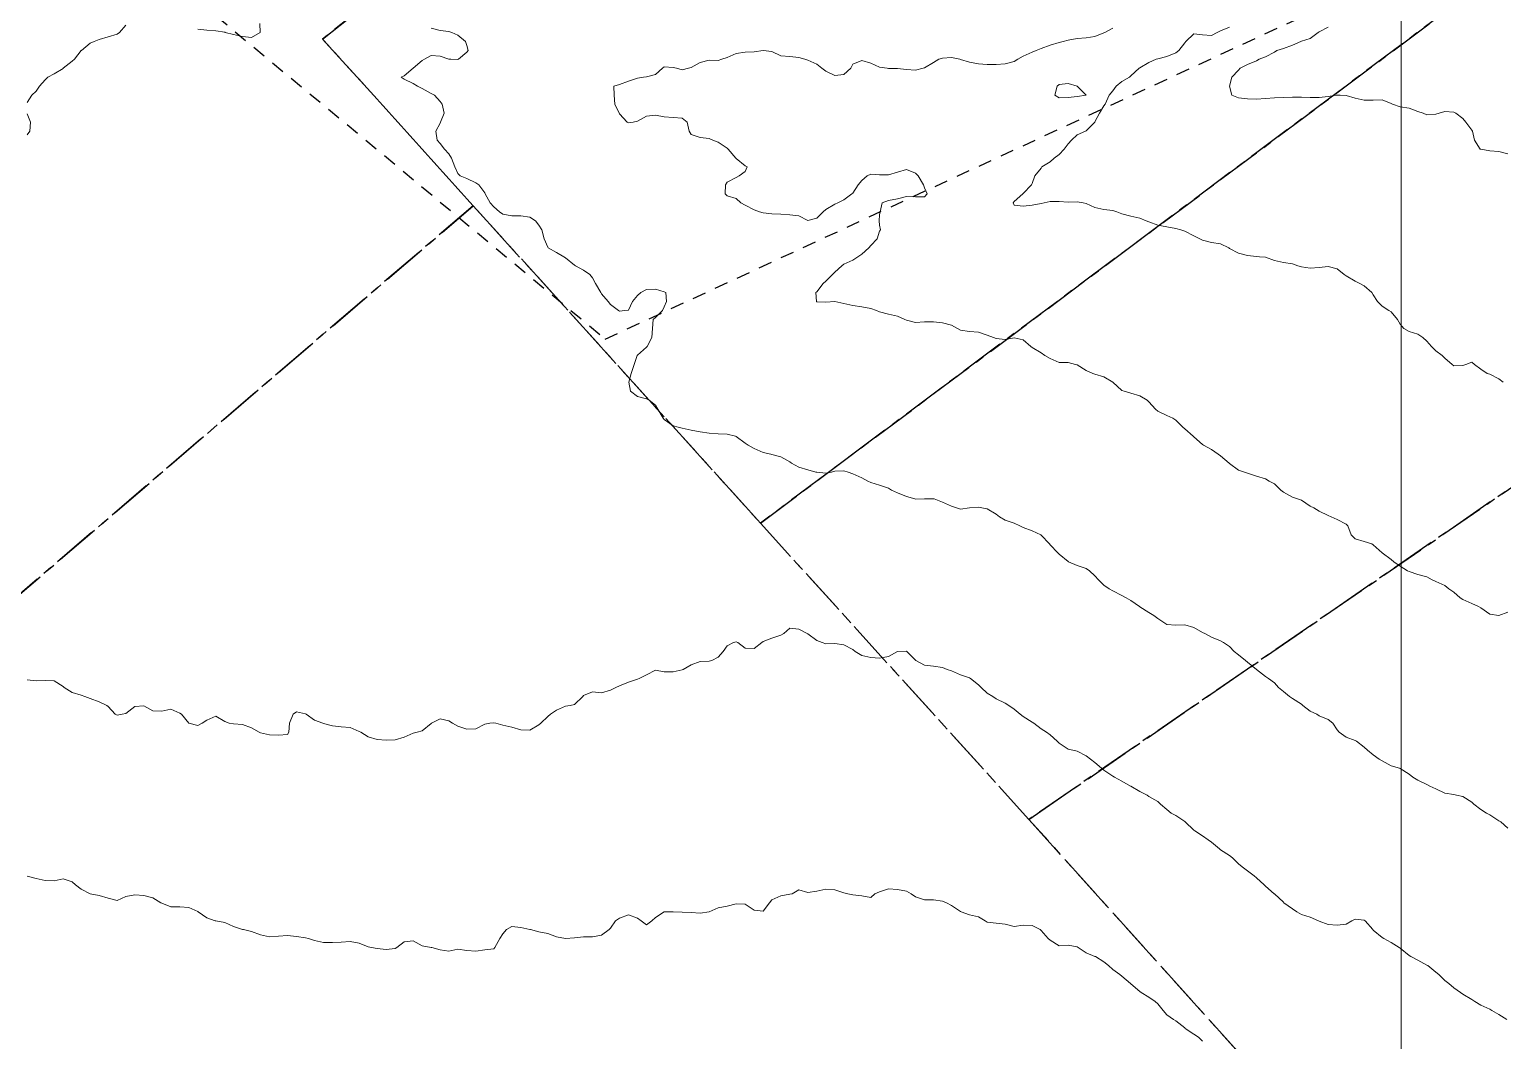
# Model space of a CAD drawing. Header units: centimetres. Extents: x 0 to 642158, y -847 to 649707.
# Drawn here: x 617090.4 to 617172.5, y 620103.1 to 620159.4 of the extents above; entities that cross this region are included whole.
import ezdxf

# ---------------------------------------------------------------- set-up
doc = ezdxf.new("R2010")
doc.units = ezdxf.units.CM
doc.header["$MEASUREMENT"] = 0
doc.linetypes.add('CENTERX2', pattern=[4, 2.5, -0.5, 0.5, -0.5])
doc.linetypes.add('JIS_02_0.7', pattern=[1.35, 0.75, -0.6])
for name, color, linetype, lineweight in [('MEV_grille', 254, 'Continuous', 9), ('WAL_parcellaire agricole', 7, 'JIS_02_0.7', 25), ('WAL_topographie 0.5', 253, 'Continuous', 20)]:
    doc.layers.add(name, color=color, linetype=linetype, lineweight=lineweight)
doc.layers.add('SPW_parcellaire cadastral', color=7, linetype='CENTERX2', lineweight=25, true_color=0xff0542)

# ---------------------------------------------------------------- blocks, each defined once
blk = doc.blocks.new('*U112')
at = {"layer": 'MEV_grille', "transparency": 33554687}
blk.add_lwpolyline([(0, 1825.476), (0, -1825.476)], dxfattribs=at)
blk = doc.blocks.new('*U113')
at = {"layer": 'MEV_grille', "color": 0, "linetype": 'ByBlock', "lineweight": -2, "transparency": 16777216}
blk.add_blockref('*U112', (1800, 0), dxfattribs=at)

msp = doc.modelspace()

# ---------------------------------------------------------------- linework, layer by layer
at = {"layer": 'SPW_parcellaire cadastral'}
for points in [[(617146.257, 620375.609), (617171.917, 620342.183), (617234.747, 620260.301), (617106.707, 620158.882), (617115.103, 620149.589), (617064.759, 620106.478), (617053.863, 620117.239), (616968.009, 620182.814), (616937.386, 620218.037), (616956.282, 620268.99), (616938.408, 620293.768), (616934.252, 620317.224), (616964.517, 620340.941), (617015.701, 620270.757), (617035.118, 620286.317), (617053.068, 620300.715), (617070.714, 620314.879), (617111.129, 620347.351), (617146.257, 620375.609)], [(617304.757, 620224.565), (617289.47, 620214.047), (617267.386, 620198.854), (617250.757, 620221.245), (617221.38, 620199.298), (617131.107, 620131.905), (617115.103, 620149.589), (617106.707, 620158.882), (617234.747, 620260.301), (617248.531, 620260.549), (617304.757, 620224.565)], [(617240.988, 620180.692), (617146.07, 620115.396), (617131.107, 620131.905), (617221.38, 620199.298), (617240.988, 620180.692)], [(617240.988, 620180.692), (617276.447, 620146.987), (617189.955, 620066.609), (617146.07, 620115.396), (617240.988, 620180.692)], [(617064.759, 620106.478), (617115.103, 620149.589), (617131.107, 620131.905), (617146.07, 620115.396), (617189.955, 620066.609), (617194.818, 620061.124), (617160.321, 620049.778), (617136.737, 620039.849), (617064.759, 620106.478)]]:
    msp.add_lwpolyline(points, dxfattribs=at)
at = {"layer": 'WAL_parcellaire agricole'}
msp.add_lwpolyline([(617091.456, 620167.909), (617122.459, 620142.163), (617165.706, 620162.168)], dxfattribs=at)
at = {"layer": 'WAL_topographie 0.5'}
for points in [[(617095.75, 620159.654), (617095.388, 620159.25), (617095.25, 620159.153), (617094.75, 620159.005), (617094.25, 620158.862), (617093.985, 620158.75), (617093.75, 620158.652), (617093.265, 620158.25), (617093.25, 620158.237), (617092.877, 620157.75), (617092.75, 620157.654), (617092.259, 620157.25), (617092.25, 620157.244), (617091.75, 620156.95), (617091.394, 620156.75), (617091.25, 620156.615), (617090.937, 620156.25), (617090.75, 620155.974), (617090.5, 620155.75), (617090.25, 620155.345)], [(617103.216, 620159.75), (617103.224, 620159.25), (617102.75, 620158.975), (617102.25, 620159.023), (617101.75, 620159.138), (617101.271, 620159.25), (617101.25, 620159.255), (617100.75, 620159.341), (617100.25, 620159.381), (617099.75, 620159.424)], [(617112.75, 620159.491), (617113.25, 620159.353), (617113.75, 620159.308), (617113.906, 620159.25), (617114.25, 620159.087), (617114.671, 620158.75), (617114.75, 620158.519), (617114.824, 620158.25), (617114.75, 620158.157), (617114.281, 620157.75), (617114.25, 620157.733), (617113.85, 620157.75), (617113.75, 620157.756), (617113.25, 620157.919), (617112.75, 620157.959), (617112.379, 620157.75), (617112.25, 620157.681), (617111.75, 620157.25), (617111.75, 620157.25), (617111.25, 620156.833), (617111.095, 620156.75), (617111.25, 620156.65), (617111.75, 620156.408), (617111.987, 620156.25), (617112.25, 620156.12), (617112.75, 620155.85), (617112.938, 620155.75), (617113.25, 620155.393), (617113.379, 620155.25), (617113.487, 620154.75), (617113.278, 620154.25), (617113.25, 620154.183), (617113.026, 620153.75), (617113.083, 620153.25), (617113.25, 620153.05), (617113.492, 620152.75), (617113.75, 620152.474), (617113.888, 620152.25), (617114.083, 620151.75), (617114.25, 620151.38), (617114.371, 620151.25), (617114.75, 620151.103), (617115.25, 620150.859), (617115.413, 620150.75), (617115.75, 620150.307), (617115.775, 620150.25), (617116.038, 620149.75), (617116.25, 620149.538), (617116.565, 620149.25), (617116.75, 620149.129), (617117.25, 620149.019), (617117.75, 620149.037), (617118.25, 620148.956), (617118.563, 620148.75), (617118.75, 620148.505), (617118.923, 620148.25), (617119.062, 620147.75), (617119.25, 620147.279), (617119.274, 620147.25), (617119.75, 620146.987), (617120.15, 620146.75), (617120.25, 620146.68), (617120.75, 620146.285), (617120.808, 620146.25), (617121.25, 620145.994), (617121.605, 620145.75), (617121.75, 620145.577), (617121.92, 620145.25), (617122.207, 620144.75), (617122.25, 620144.687), (617122.622, 620144.25), (617122.75, 620144.088), (617123.196, 620143.75), (617123.25, 620143.717), (617123.55, 620143.75), (617123.75, 620143.779), (617123.975, 620144.25), (617124.25, 620144.586), (617124.433, 620144.75), (617124.75, 620144.929), (617125.25, 620144.941), (617125.75, 620144.796), (617125.838, 620144.75), (617125.863, 620144.25), (617125.75, 620143.958), (617125.657, 620143.75), (617125.25, 620143.357), (617125.125, 620143.25), (617125.088, 620142.75), (617125.05, 620142.25), (617124.793, 620141.75), (617124.75, 620141.704), (617124.25, 620141.269), (617124.241, 620141.25), (617124.075, 620140.75), (617123.907, 620140.25), (617123.782, 620139.75), (617123.872, 620139.25), (617124.25, 620138.957), (617124.75, 620138.833), (617124.912, 620138.75), (617125.25, 620138.469), (617125.398, 620138.25), (617125.692, 620137.75), (617125.75, 620137.677), (617126.25, 620137.329), (617126.513, 620137.25), (617126.75, 620137.188), (617127.25, 620137.081), (617127.75, 620136.984), (617128.25, 620136.912), (617128.75, 620136.873), (617129.25, 620136.866), (617129.714, 620136.75), (617129.75, 620136.738), (617130.25, 620136.368), (617130.426, 620136.25), (617130.75, 620136.067), (617131.25, 620135.845), (617131.679, 620135.75), (617131.75, 620135.731), (617132.25, 620135.604), (617132.75, 620135.318), (617132.847, 620135.25), (617133.25, 620135.023), (617133.75, 620134.871), (617134.191, 620134.75), (617134.25, 620134.736), (617134.75, 620134.68), (617135.062, 620134.75), (617135.25, 620134.793), (617135.75, 620134.819), (617135.989, 620134.75), (617136.25, 620134.659), (617136.75, 620134.422), (617137.099, 620134.25), (617137.25, 620134.176), (617137.75, 620134.02), (617138.25, 620133.848), (617138.417, 620133.75), (617138.75, 620133.601), (617139.25, 620133.393), (617139.717, 620133.25), (617139.75, 620133.238), (617140.249, 620133.25), (617140.25, 620133.25), (617140.75, 620133.262), (617140.788, 620133.25), (617141.25, 620133.074), (617141.75, 620132.846), (617142.028, 620132.75), (617142.25, 620132.688), (617142.75, 620132.75), (617142.75, 620132.75), (617143.25, 620132.796), (617143.45, 620132.75), (617143.75, 620132.692), (617144.25, 620132.397), (617144.435, 620132.25), (617144.75, 620132.069), (617145.25, 620131.898), (617145.57, 620131.75), (617145.75, 620131.668), (617146.25, 620131.478), (617146.731, 620131.25), (617146.75, 620131.239), (617147.208, 620130.75), (617147.25, 620130.702), (617147.672, 620130.25), (617147.75, 620130.181), (617148.25, 620129.76), (617148.27, 620129.75), (617148.75, 620129.536), (617149.25, 620129.375), (617149.438, 620129.25), (617149.75, 620128.972), (617149.954, 620128.75), (617150.25, 620128.442), (617150.54, 620128.25), (617150.75, 620128.127), (617151.25, 620127.867), (617151.483, 620127.75), (617151.75, 620127.59), (617152.236, 620127.25), (617152.25, 620127.241), (617152.75, 620126.932), (617153.028, 620126.75), (617153.25, 620126.583), (617153.75, 620126.25), (617153.75, 620126.25), (617154.25, 620126.224), (617154.75, 620126.237), (617155.25, 620126.08), (617155.75, 620125.805), (617155.863, 620125.75), (617156.25, 620125.552), (617156.75, 620125.353), (617156.917, 620125.25), (617157.25, 620125.021), (617157.507, 620124.75), (617157.75, 620124.566), (617158.137, 620124.25), (617158.25, 620124.16), (617158.75, 620123.75), (617158.75, 620123.75), (617159.25, 620123.352), (617159.422, 620123.25), (617159.75, 620123), (617159.971, 620122.75), (617160.25, 620122.515), (617160.588, 620122.25), (617160.75, 620122.132), (617161.25, 620121.817), (617161.342, 620121.75), (617161.75, 620121.42), (617162.114, 620121.25), (617162.25, 620121.173), (617162.75, 620120.962), (617163, 620120.75), (617163.25, 620120.38), (617163.35, 620120.25), (617163.75, 620119.977), (617164.25, 620119.792), (617164.321, 620119.75), (617164.75, 620119.426), (617164.936, 620119.25), (617165.25, 620118.988), (617165.595, 620118.75), (617165.75, 620118.656), (617166.25, 620118.383), (617166.712, 620118.25), (617166.75, 620118.235), (617167.25, 620117.923), (617167.464, 620117.75), (617167.75, 620117.583), (617168.25, 620117.336), (617168.417, 620117.25), (617168.75, 620117.094), (617169.25, 620116.859), (617169.75, 620116.779), (617169.893, 620116.75), (617170.25, 620116.676), (617170.75, 620116.359), (617170.856, 620116.25), (617171.25, 620115.94), (617171.57, 620115.75), (617171.75, 620115.652), (617172.25, 620115.309), (617172.361, 620115.25), (617172.75, 620114.9)], [(617150.75, 620159.477), (617150.306, 620159.25), (617150.25, 620159.219), (617149.75, 620159.013), (617149.25, 620158.944), (617148.75, 620158.903), (617148.25, 620158.817), (617147.971, 620158.75), (617147.75, 620158.692), (617147.25, 620158.543), (617146.75, 620158.349), (617146.466, 620158.25), (617146.25, 620158.146), (617145.75, 620157.922), (617145.446, 620157.75), (617145.25, 620157.634), (617144.75, 620157.497), (617144.25, 620157.465), (617143.75, 620157.461), (617143.25, 620157.497), (617142.75, 620157.59), (617142.25, 620157.742), (617142.221, 620157.75), (617141.75, 620157.852), (617141.25, 620157.821), (617141.052, 620157.75), (617140.75, 620157.582), (617140.25, 620157.274), (617140.174, 620157.25), (617139.75, 620157.153), (617139.25, 620157.176), (617138.75, 620157.245), (617138.25, 620157.24), (617138.167, 620157.25), (617137.75, 620157.306), (617137.25, 620157.53), (617136.75, 620157.677), (617136.25, 620157.482), (617136.136, 620157.25), (617135.75, 620156.912), (617135.25, 620156.853), (617134.75, 620157.09), (617134.522, 620157.25), (617134.25, 620157.481), (617133.75, 620157.71), (617133.583, 620157.75), (617133.25, 620157.855), (617132.75, 620157.912), (617132.25, 620157.948), (617131.75, 620158.185), (617131.25, 620158.234), (617130.75, 620158.17), (617130.25, 620158.152), (617129.75, 620158.067), (617129.25, 620157.857), (617128.954, 620157.75), (617128.75, 620157.685), (617128.25, 620157.706), (617127.75, 620157.568), (617127.25, 620157.29), (617127.107, 620157.25), (617126.75, 620157.168), (617126.438, 620157.25), (617126.25, 620157.295), (617125.75, 620157.326), (617125.656, 620157.25), (617125.25, 620156.898), (617124.75, 620156.771), (617124.583, 620156.75), (617124.25, 620156.7), (617123.75, 620156.533), (617123.25, 620156.347), (617122.934, 620156.25), (617122.962, 620155.75), (617122.987, 620155.25), (617123.226, 620154.75), (617123.25, 620154.708), (617123.673, 620154.25), (617123.75, 620154.205), (617124.023, 620154.25), (617124.25, 620154.302), (617124.75, 620154.591), (617125.25, 620154.632), (617125.75, 620154.536), (617126.25, 620154.5), (617126.75, 620154.476), (617127.023, 620154.25), (617127.138, 620153.75), (617127.25, 620153.567), (617127.75, 620153.401), (617128.25, 620153.332), (617128.457, 620153.25), (617128.75, 620153.13), (617129.25, 620152.791), (617129.305, 620152.75), (617129.741, 620152.25), (617129.75, 620152.214), (617130.25, 620151.807), (617130.375, 620151.75), (617130.25, 620151.5), (617129.917, 620151.25), (617129.75, 620151.167), (617129.25, 620150.91), (617129.155, 620150.75), (617129.15, 620150.25), (617129.25, 620150.139), (617129.75, 620149.992), (617130.009, 620149.75), (617130.25, 620149.623), (617130.75, 620149.362), (617131.046, 620149.25), (617131.25, 620149.19), (617131.75, 620149.133), (617132.25, 620149.119), (617132.75, 620149.09), (617133.25, 620149.023), (617133.75, 620148.766), (617134.25, 620148.901), (617134.604, 620149.25), (617134.75, 620149.372), (617135.25, 620149.679), (617135.422, 620149.75), (617135.75, 620149.928), (617136.192, 620150.25), (617136.25, 620150.299), (617136.561, 620150.75), (617136.75, 620150.996), (617137.046, 620151.25), (617137.25, 620151.347), (617137.75, 620151.305), (617138.25, 620151.318), (617138.75, 620151.453), (617139.25, 620151.61), (617139.75, 620151.408), (617139.899, 620151.25), (617140.189, 620150.75), (617140.25, 620150.583), (617140.401, 620150.25), (617140.25, 620150.089), (617139.75, 620150.087), (617139.25, 620150.107), (617138.75, 620149.98), (617138.25, 620149.877), (617137.893, 620149.75), (617137.78, 620149.25), (617137.75, 620149.083), (617137.717, 620148.75), (617137.75, 620148.5), (617137.804, 620148.25), (617137.75, 620148.167), (617137.617, 620147.75), (617137.25, 620147.378), (617137.144, 620147.25), (617136.75, 620146.899), (617136.542, 620146.75), (617136.25, 620146.556), (617135.75, 620146.331), (617135.65, 620146.25), (617135.25, 620145.886), (617135.12, 620145.75), (617134.75, 620145.384), (617134.596, 620145.25), (617134.25, 620144.798), (617134.202, 620144.75), (617134.226, 620144.25), (617134.25, 620144.232), (617134.75, 620144.219), (617135.25, 620144.25), (617135.25, 620144.25), (617135.25, 620144.25), (617135.75, 620144.139), (617136.25, 620144.031), (617136.75, 620143.963), (617137.25, 620143.87), (617137.574, 620143.75), (617137.75, 620143.683), (617138.25, 620143.547), (617138.75, 620143.444), (617139.15, 620143.25), (617139.25, 620143.21), (617139.75, 620143.087), (617140.25, 620143.12), (617140.75, 620143.117), (617141.25, 620143.073), (617141.75, 620142.927), (617142.09, 620142.75), (617142.25, 620142.661), (617142.75, 620142.587), (617143.25, 620142.552), (617143.75, 620142.378), (617144.103, 620142.25), (617144.25, 620142.187), (617144.75, 620142.141), (617145.25, 620142.234), (617145.75, 620142.125), (617146.179, 620141.75), (617146.25, 620141.693), (617146.75, 620141.385), (617146.962, 620141.25), (617147.25, 620141.08), (617147.75, 620140.857), (617148.25, 620140.85), (617148.659, 620140.75), (617148.75, 620140.727), (617149.25, 620140.417), (617149.625, 620140.25), (617149.75, 620140.206), (617150.25, 620140.061), (617150.75, 620139.75), (617150.75, 620139.75), (617151.25, 620139.304), (617151.375, 620139.25), (617151.75, 620139.138), (617152.25, 620139), (617152.654, 620138.75), (617152.75, 620138.661), (617153.121, 620138.25), (617153.25, 620138.142), (617153.75, 620137.906), (617154.083, 620137.75), (617154.25, 620137.641), (617154.641, 620137.25), (617154.75, 620137.155), (617155.219, 620136.75), (617155.25, 620136.722), (617155.75, 620136.282), (617155.796, 620136.25), (617156.25, 620136), (617156.607, 620135.75), (617156.75, 620135.659), (617157.224, 620135.25), (617157.25, 620135.226), (617157.75, 620134.85), (617158.083, 620134.75), (617158.25, 620134.687), (617158.75, 620134.523), (617159.25, 620134.365), (617159.464, 620134.25), (617159.75, 620134.102), (617160.115, 620133.75), (617160.25, 620133.637), (617160.75, 620133.347), (617161.042, 620133.25), (617161.25, 620133.176), (617161.75, 620132.844), (617161.938, 620132.75), (617162.25, 620132.571), (617162.75, 620132.333), (617162.917, 620132.25), (617163.25, 620132.103), (617163.75, 620131.846), (617163.846, 620131.75), (617164.025, 620131.25), (617164.25, 620131.036), (617164.75, 620130.881), (617165.179, 620130.75), (617165.25, 620130.7), (617165.75, 620130.25), (617165.75, 620130.25), (617166.25, 620129.886), (617166.405, 620129.75), (617166.75, 620129.506), (617167.17, 620129.25), (617167.25, 620129.209), (617167.75, 620129.041), (617168.25, 620128.904), (617168.536, 620128.75), (617168.75, 620128.643), (617169.25, 620128.423), (617169.475, 620128.25), (617169.75, 620128.054), (617170.104, 620127.75), (617170.25, 620127.655), (617170.75, 620127.423), (617171.125, 620127.25), (617171.25, 620127.185), (617171.75, 620126.827), (617172.25, 620126.75), (617172.75, 620126.95)], [(617157.25, 620159.544), (617156.75, 620159.333), (617156.565, 620159.25), (617156.25, 620159.07), (617155.75, 620159.119), (617155.25, 620159.162), (617154.819, 620158.75), (617154.75, 620158.673), (617154.417, 620158.25), (617154.25, 620158.115), (617153.75, 620157.901), (617153.25, 620157.783), (617153.152, 620157.75), (617152.75, 620157.574), (617152.25, 620157.273), (617152.219, 620157.25), (617151.75, 620156.824), (617151.672, 620156.75), (617151.25, 620156.508), (617150.931, 620156.25), (617150.75, 620156), (617150.547, 620155.75), (617150.313, 620155.25), (617150.25, 620155.158), (617150, 620154.75), (617149.75, 620154.274), (617149.739, 620154.25), (617149.25, 620153.771), (617149.221, 620153.75), (617148.75, 620153.534), (617148.443, 620153.25), (617148.25, 620153.046), (617148.025, 620152.75), (617147.75, 620152.451), (617147.476, 620152.25), (617147.25, 620152.037), (617146.783, 620151.75), (617146.75, 620151.682), (617146.402, 620151.25), (617146.25, 620150.838), (617146.21, 620150.75), (617145.75, 620150.277), (617145.724, 620150.25), (617145.25, 620149.82), (617145.192, 620149.75), (617145.25, 620149.625), (617145.75, 620149.558), (617146.25, 620149.624), (617146.75, 620149.719), (617146.917, 620149.75), (617147.25, 620149.82), (617147.75, 620149.819), (617148.25, 620149.794), (617148.75, 620149.803), (617149.1, 620149.75), (617149.25, 620149.719), (617149.75, 620149.49), (617150.25, 620149.389), (617150.75, 620149.323), (617150.972, 620149.25), (617151.25, 620149.134), (617151.75, 620149.016), (617152.25, 620148.901), (617152.611, 620148.75), (617152.75, 620148.686), (617153.25, 620148.506), (617153.75, 620148.413), (617154.25, 620148.33), (617154.536, 620148.25), (617154.75, 620148.175), (617155.25, 620147.913), (617155.591, 620147.75), (617155.75, 620147.677), (617156.25, 620147.544), (617156.75, 620147.477), (617157.204, 620147.25), (617157.25, 620147.215), (617157.75, 620146.947), (617158.25, 620146.814), (617158.75, 620146.763), (617158.917, 620146.75), (617159.25, 620146.729), (617159.75, 620146.548), (617160.25, 620146.433), (617160.75, 620146.361), (617161.062, 620146.25), (617161.25, 620146.185), (617161.75, 620146.103), (617162.25, 620146.152), (617162.75, 620146.196), (617163.25, 620146.071), (617163.641, 620145.75), (617163.75, 620145.684), (617164.25, 620145.393), (617164.511, 620145.25), (617164.75, 620145.119), (617165.181, 620144.75), (617165.25, 620144.625), (617165.492, 620144.25), (617165.75, 620143.992), (617166.125, 620143.75), (617166.25, 620143.674), (617166.609, 620143.25), (617166.75, 620142.988), (617166.958, 620142.75), (617167.25, 620142.583), (617167.75, 620142.439), (617168.019, 620142.25), (617168.25, 620142.043), (617168.5, 620141.75), (617168.75, 620141.514), (617169.089, 620141.25), (617169.25, 620141.105), (617169.658, 620140.75), (617169.75, 620140.672), (617170.25, 620140.694), (617170.417, 620140.75), (617170.75, 620140.875), (617170.904, 620140.75), (617171.25, 620140.485), (617171.614, 620140.25), (617171.75, 620140.202), (617172.25, 620139.95), (617172.5, 620139.75)], [(617162.75, 620159.534), (617162.25, 620159.289), (617162.181, 620159.25), (617161.75, 620158.91), (617161.25, 620158.756), (617161.226, 620158.75), (617160.75, 620158.54), (617160.25, 620158.351), (617159.885, 620158.25), (617159.75, 620158.142), (617159.25, 620157.884), (617158.899, 620157.75), (617158.75, 620157.67), (617158.25, 620157.462), (617157.846, 620157.25), (617157.75, 620157.146), (617157.37, 620156.75), (617157.25, 620156.25), (617157.381, 620155.75), (617157.75, 620155.598), (617158.25, 620155.553), (617158.75, 620155.526), (617159.25, 620155.559), (617159.75, 620155.609), (617160.25, 620155.621), (617160.75, 620155.633), (617161.25, 620155.637), (617161.75, 620155.625), (617162.25, 620155.629), (617162.75, 620155.686), (617163.188, 620155.75), (617163.25, 620155.759), (617163.417, 620155.75), (617163.75, 620155.731), (617164.25, 620155.592), (617164.75, 620155.473), (617165.25, 620155.466), (617165.75, 620155.5), (617166.25, 620155.297), (617166.322, 620155.25), (617166.75, 620155.095), (617167.25, 620155.029), (617167.75, 620154.848), (617168.036, 620154.75), (617168.25, 620154.662), (617168.75, 620154.687), (617168.929, 620154.75), (617169.25, 620154.85), (617169.75, 620154.798), (617169.855, 620154.75), (617170.25, 620154.45), (617170.417, 620154.25), (617170.75, 620153.796), (617170.782, 620153.75), (617170.904, 620153.25), (617171.21, 620152.75), (617171.25, 620152.734), (617171.75, 620152.651), (617172.25, 620152.606), (617172.75, 620152.492)], [(617148.75, 620155.677), (617149.25, 620155.75), (617148.75, 620156.25), (617148.75, 620156.25), (617148.25, 620156.394), (617147.75, 620156.339), (617147.636, 620156.25), (617147.506, 620155.75), (617147.75, 620155.607), (617148.25, 620155.615), (617148.75, 620155.677)], [(617090.25, 620154.714), (617090.426, 620154.25), (617090.389, 620153.75), (617090.25, 620153.533)], [(617090.25, 620123.167), (617090.75, 620123.118), (617091.25, 620123.128), (617091.75, 620123.116), (617092.25, 620122.801), (617092.309, 620122.75), (617092.75, 620122.467), (617093.25, 620122.31), (617093.464, 620122.25), (617093.75, 620122.125), (617094.25, 620121.947), (617094.691, 620121.75), (617094.75, 620121.691), (617095.145, 620121.25), (617095.25, 620121.194), (617095.536, 620121.25), (617095.75, 620121.304), (617096.25, 620121.692), (617096.75, 620121.727), (617097.25, 620121.442), (617097.75, 620121.417), (617098.25, 620121.53), (617098.75, 620121.315), (617098.84, 620121.25), (617099.25, 620120.75), (617099.25, 620120.75), (617099.75, 620120.622), (617099.988, 620120.75), (617100.25, 620120.933), (617100.75, 620121.146), (617101.25, 620120.845), (617101.5, 620120.75), (617101.75, 620120.714), (617102.25, 620120.68), (617102.75, 620120.493), (617103.179, 620120.25), (617103.25, 620120.214), (617103.75, 620120.115), (617104.25, 620120.088), (617104.75, 620120.117), (617104.821, 620120.25), (617104.861, 620120.75), (617105.062, 620121.25), (617105.25, 620121.393), (617105.75, 620121.27), (617105.792, 620121.25), (617106.25, 620120.926), (617106.712, 620120.75), (617106.75, 620120.734), (617107.25, 620120.61), (617107.75, 620120.557), (617108.25, 620120.516), (617108.75, 620120.295), (617108.839, 620120.25), (617109.25, 620120), (617109.75, 620119.85), (617110.25, 620119.814), (617110.75, 620119.829), (617111.25, 620119.975), (617111.75, 620120.199), (617111.972, 620120.25), (617112.25, 620120.333), (617112.75, 620120.731), (617112.774, 620120.75), (617113.25, 620121), (617113.75, 620120.878), (617113.95, 620120.75), (617114.25, 620120.587), (617114.75, 620120.427), (617115.25, 620120.436), (617115.75, 620120.701), (617116.035, 620120.75), (617116.25, 620120.78), (617116.365, 620120.75), (617116.75, 620120.644), (617117.25, 620120.527), (617117.75, 620120.393), (617118.25, 620120.372), (617118.75, 620120.662), (617118.865, 620120.75), (617119.25, 620121.12), (617119.409, 620121.25), (617119.75, 620121.477), (617120.25, 620121.702), (617120.5, 620121.75), (617120.75, 620121.797), (617121.203, 620122.25), (617121.25, 620122.295), (617121.75, 620122.5), (617122.25, 620122.45), (617122.75, 620122.595), (617123.05, 620122.75), (617123.25, 620122.833), (617123.75, 620123.043), (617124.25, 620123.208), (617124.357, 620123.25), (617124.75, 620123.454), (617125.25, 620123.704), (617125.75, 620123.617), (617126.25, 620123.622), (617126.75, 620123.723), (617126.803, 620123.75), (617127.25, 620124.016), (617127.75, 620124.19), (617128.25, 620124.211), (617128.393, 620124.25), (617128.75, 620124.435), (617129.033, 620124.75), (617129.25, 620125.075), (617129.6, 620125.25), (617129.75, 620125.297), (617129.844, 620125.25), (617130.25, 620124.941), (617130.75, 620124.909), (617131.191, 620125.25), (617131.25, 620125.306), (617131.75, 620125.491), (617132.25, 620125.67), (617132.404, 620125.75), (617132.75, 620126.05), (617133.25, 620126), (617133.714, 620125.75), (617133.75, 620125.736), (617134.25, 620125.361), (617134.544, 620125.25), (617134.75, 620125.186), (617135.25, 620125.189), (617135.75, 620125.122), (617136.25, 620124.853), (617136.393, 620124.75), (617136.75, 620124.523), (617137.25, 620124.407), (617137.75, 620124.38), (617138.25, 620124.467), (617138.75, 620124.75), (617138.75, 620124.75), (617139.25, 620124.765), (617139.271, 620124.75), (617139.75, 620124.271), (617139.776, 620124.25), (617140.25, 620123.985), (617140.75, 620123.936), (617141.25, 620123.86), (617141.515, 620123.75), (617141.75, 620123.665), (617142.25, 620123.444), (617142.75, 620123.292), (617142.818, 620123.25), (617143.25, 620122.902), (617143.399, 620122.75), (617143.75, 620122.427), (617144.05, 620122.25), (617144.25, 620122.114), (617144.75, 620121.877), (617144.95, 620121.75), (617145.25, 620121.536), (617145.583, 620121.25), (617145.75, 620121.135), (617146.25, 620120.81), (617146.347, 620120.75), (617146.75, 620120.442), (617147.04, 620120.25), (617147.25, 620120.099), (617147.645, 620119.75), (617147.75, 620119.65), (617148.25, 620119.317), (617148.523, 620119.25), (617148.75, 620119.19), (617149.25, 620118.94), (617149.508, 620118.75), (617149.75, 620118.558), (617150.114, 620118.25), (617150.25, 620118.14), (617150.75, 620117.801), (617150.841, 620117.75), (617151.25, 620117.525), (617151.728, 620117.25), (617151.75, 620117.24), (617152.25, 620116.955), (617152.65, 620116.75), (617152.75, 620116.676), (617153.25, 620116.393), (617153.4, 620116.25), (617153.75, 620115.946), (617154, 620115.75), (617154.25, 620115.609), (617154.75, 620115.279), (617154.774, 620115.25), (617155.25, 620114.786), (617155.308, 620114.75), (617155.75, 620114.476), (617156.067, 620114.25), (617156.25, 620114.128), (617156.686, 620113.75), (617156.75, 620113.703), (617157.25, 620113.385), (617157.407, 620113.25), (617157.75, 620112.925), (617157.95, 620112.75), (617158.25, 620112.533), (617158.618, 620112.25), (617158.75, 620112.137), (617159.179, 620111.75), (617159.25, 620111.679), (617159.74, 620111.25), (617159.75, 620111.24), (617160.25, 620110.775), (617160.279, 620110.75), (617160.75, 620110.402), (617160.991, 620110.25), (617161.25, 620110.087), (617161.75, 620109.953), (617162.214, 620109.75), (617162.25, 620109.728), (617162.75, 620109.536), (617163.25, 620109.5), (617163.75, 620109.554), (617164.073, 620109.75), (617164.25, 620109.831), (617164.75, 620109.782), (617164.798, 620109.75), (617165.229, 620109.25), (617165.25, 620109.224), (617165.75, 620108.806), (617165.841, 620108.75), (617166.25, 620108.53), (617166.71, 620108.25), (617166.75, 620108.221), (617167.25, 620107.818), (617167.357, 620107.75), (617167.75, 620107.55), (617168.25, 620107.279), (617168.294, 620107.25), (617168.75, 620106.89), (617168.904, 620106.75), (617169.25, 620106.412), (617169.467, 620106.25), (617169.75, 620106.014), (617170.115, 620105.75), (617170.25, 620105.662), (617170.75, 620105.35), (617170.91, 620105.25), (617171.25, 620105.043), (617171.75, 620104.812), (617171.87, 620104.75), (617172.25, 620104.524), (617172.71, 620104.25)], [(617090.25, 620112.225), (617090.75, 620112.109), (617091.25, 620111.985), (617091.75, 620111.971), (617092.25, 620112.083), (617092.75, 620111.912), (617092.932, 620111.75), (617093.25, 620111.506), (617093.75, 620111.25), (617093.75, 620111.25), (617094.25, 620111.157), (617094.75, 620111.007), (617095.25, 620110.88), (617095.75, 620111.09), (617096.25, 620111.197), (617096.75, 620111.15), (617097.25, 620111.016), (617097.697, 620110.75), (617097.75, 620110.724), (617098.25, 620110.519), (617098.75, 620110.531), (617099.25, 620110.483), (617099.75, 620110.262), (617099.767, 620110.25), (617100.25, 620109.917), (617100.717, 620109.75), (617100.75, 620109.74), (617101.25, 620109.642), (617101.75, 620109.432), (617102.25, 620109.263), (617102.296, 620109.25), (617102.75, 620109.139), (617103.25, 620108.969), (617103.75, 620108.848), (617104.25, 620108.884), (617104.75, 620108.932), (617105.25, 620108.861), (617105.75, 620108.79), (617105.917, 620108.75), (617106.25, 620108.639), (617106.75, 620108.529), (617107.25, 620108.529), (617107.75, 620108.55), (617108.25, 620108.597), (617108.75, 620108.505), (617109.25, 620108.291), (617109.438, 620108.25), (617109.75, 620108.194), (617110.25, 620108.152), (617110.75, 620108.209), (617110.85, 620108.25), (617111.25, 620108.566), (617111.75, 620108.632), (617112.25, 620108.341), (617112.75, 620108.26), (617112.788, 620108.25), (617113.25, 620108.117), (617113.75, 620108.056), (617114.25, 620108.169), (617114.75, 620108.095), (617115.25, 620108.056), (617115.75, 620108.117), (617116.25, 620108.19), (617116.304, 620108.25), (617116.593, 620108.75), (617116.75, 620109.025), (617116.964, 620109.25), (617117.25, 620109.417), (617117.75, 620109.375), (617118.25, 620109.259), (617118.3, 620109.25), (617118.75, 620109.137), (617119.25, 620109.031), (617119.75, 620108.855), (617120.25, 620108.764), (617120.75, 620108.802), (617121.25, 620108.845), (617121.75, 620108.85), (617122.25, 620108.95), (617122.679, 620109.25), (617122.75, 620109.327), (617123.025, 620109.75), (617123.25, 620109.882), (617123.75, 620110.067), (617124.25, 620109.885), (617124.467, 620109.75), (617124.75, 620109.526), (617125.046, 620109.75), (617125.25, 620109.93), (617125.75, 620110.25), (617125.75, 620110.25), (617125.751, 620110.25), (617126.25, 620110.241), (617126.75, 620110.227), (617127.25, 620110.206), (617127.75, 620110.163), (617128.25, 620110.25), (617128.25, 620110.25), (617128.75, 620110.47), (617129.25, 620110.554), (617129.75, 620110.681), (617130.25, 620110.664), (617130.75, 620110.339), (617131.25, 620110.274), (617131.607, 620110.75), (617131.75, 620110.917), (617132.25, 620111.136), (617132.75, 620111.235), (617132.875, 620111.25), (617133.25, 620111.464), (617133.75, 620111.327), (617134.25, 620111.396), (617134.75, 620111.509), (617135.25, 620111.474), (617135.75, 620111.307), (617135.972, 620111.25), (617136.25, 620111.199), (617136.75, 620111.135), (617137.25, 620111.042), (617137.477, 620111.25), (617137.75, 620111.357), (617138.25, 620111.534), (617138.75, 620111.494), (617139.25, 620111.403), (617139.512, 620111.25), (617139.75, 620111.077), (617140.25, 620110.921), (617140.75, 620110.921), (617141.25, 620110.835), (617141.469, 620110.75), (617141.75, 620110.595), (617142.25, 620110.268), (617142.296, 620110.25), (617142.75, 620110.078), (617143.25, 620109.958), (617143.635, 620109.75), (617143.75, 620109.667), (617144.25, 620109.607), (617144.75, 620109.56), (617145.25, 620109.423), (617145.75, 620109.5), (617146.25, 620109.475), (617146.7, 620109.25), (617146.75, 620109.204), (617147.135, 620108.75), (617147.25, 620108.656), (617147.75, 620108.345), (617148.25, 620108.387), (617148.75, 620108.292), (617148.806, 620108.25), (617149.25, 620107.954), (617149.75, 620107.761), (617149.772, 620107.75), (617150.25, 620107.461), (617150.5, 620107.25), (617150.75, 620107.039), (617151.129, 620106.75), (617151.25, 620106.66), (617151.735, 620106.25), (617151.75, 620106.235), (617152.25, 620105.807), (617152.331, 620105.75), (617152.75, 620105.485), (617153.109, 620105.25), (617153.25, 620105.125), (617153.55, 620104.75), (617153.75, 620104.5), (617154.125, 620104.25), (617154.25, 620104.169), (617154.75, 620103.78), (617154.781, 620103.75), (617155.25, 620103.431), (617155.516, 620103.25), (617155.75, 620103.029)]]:
    msp.add_lwpolyline(points, dxfattribs=at)

# ---------------------------------------------------------------- block references
at = {"layer": 'MEV_grille', "transparency": 33554687}
msp.add_blockref('*U113', (615366.814, 620593.644), dxfattribs=at)

doc.saveas('drawing.dxf')
